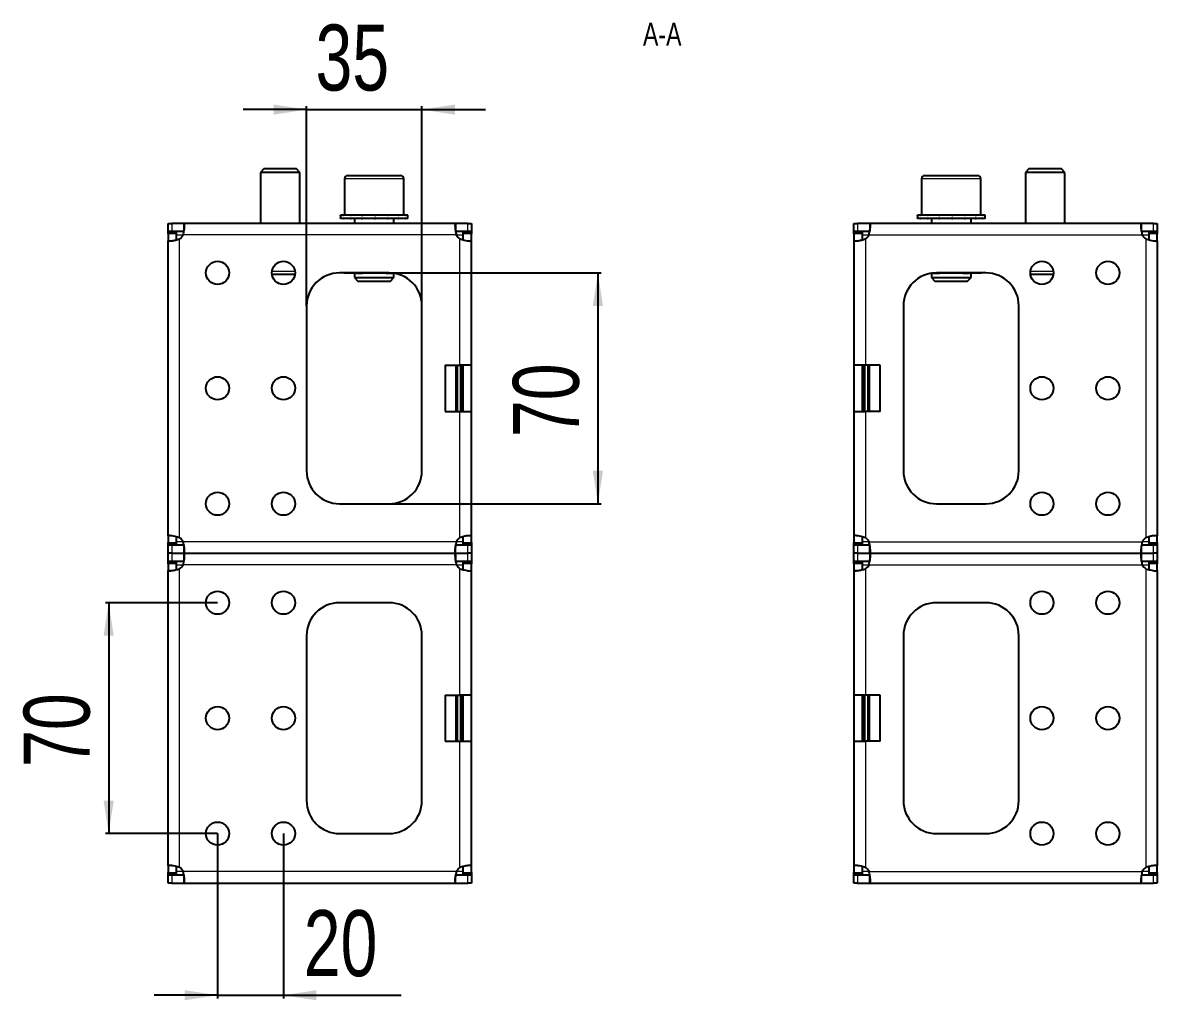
# Model space of a CAD drawing. Header units: millimetres. Extents: x 0 to 1950, y -808 to 619.
# Drawn here: x 1606.4 to 1950.5, y 253.8 to 550.2 of the extents above; entities that cross this region are included whole.
import ezdxf

# ---------------------------------------------------------------- set-up
doc = ezdxf.new("R2010")
doc.units = ezdxf.units.MM
doc.layers.add('FORMAT', color=7, linetype='Continuous')
doc.styles.add('SLDTEXTSTYLE0', font='TXT', dxfattribs={"width": 0.75})
doc.dimstyles.new('SLDDIMSTYLE0', dxfattribs={"dimtxt": 20, "dimasz": 10, "dimexe": 0, "dimexo": 0.0625, "dimgap": 5, "dimtad": 2, "dimdec": 1, "dimrnd": 1e-09, "dimzin": 12, "dimdsep": 46, "dimtxsty": 'SLDTEXTSTYLE0', "dimsah": 1, "dimcen": 0.09, "dimadec": 0, "dimazin": 3, "dimtfac": 1, "dimtofl": 0, "dimtmove": 0, "dimatfit": 3, "dimfxl": 0, "dimfrac": 2, "dimtolj": 1, "dimtzin": 12, "dimarcsym": 0})
doc.dimstyles.new('SLDDIMSTYLE1', dxfattribs={"dimtxt": 20, "dimasz": 10, "dimexe": 0, "dimexo": 0.0625, "dimgap": 5, "dimtad": 2, "dimdec": 1, "dimrnd": 1e-09, "dimzin": 12, "dimdsep": 46, "dimtxsty": 'SLDTEXTSTYLE0', "dimsah": 1, "dimcen": 0.09, "dimadec": 0, "dimazin": 3, "dimtfac": 1, "dimtmove": 0, "dimatfit": 0, "dimfxl": 0, "dimfrac": 2, "dimtolj": 1, "dimtzin": 12, "dimarcsym": 0})

# ---------------------------------------------------------------- blocks, each defined once
blk = doc.blocks.new('_D_7')
at = {"layer": 'FORMAT'}
for p, q in [((1717.48, 474.39), (1781.82, 474.39)), ((1780.82, 474.39), (1780.82, 404.39)), ((1717.48, 404.39), (1781.82, 404.39))]:
    blk.add_line(p, q, dxfattribs=at)
for points in [[(1780.82, 474.39), (1779.29, 464.39), (1782.36, 464.39)], [(1780.82, 404.39), (1782.36, 414.39), (1779.29, 414.39)]]:
    blk.add_solid(points, dxfattribs=at)
at = {"layer": 'FORMAT', "insert": (1755.04, 424.61), "char_height": 20, "attachment_point": 1, "rotation": 90, "style": 'SLDTEXTSTYLE0'}
blk.add_mtext('70', dxfattribs=at)
blk = doc.blocks.new('_D_8')
at = {"layer": 'FORMAT'}
for p, q in [((1692.47, 523.89), (1673.24, 523.89)), ((1692.47, 464.4), (1692.47, 524.89)), ((1692.47, 523.89), (1727.47, 523.89)), ((1727.47, 464.4), (1727.47, 524.89)), ((1727.47, 523.89), (1746.7, 523.89))]:
    blk.add_line(p, q, dxfattribs=at)
for points in [[(1692.47, 523.89), (1682.47, 525.43), (1682.47, 522.35)], [(1727.47, 523.89), (1737.47, 522.35), (1737.47, 525.43)]]:
    blk.add_solid(points, dxfattribs=at)
at = {"layer": 'FORMAT', "insert": (1695.19, 549.67), "char_height": 20, "attachment_point": 1, "style": 'SLDTEXTSTYLE0'}
blk.add_mtext('35', dxfattribs=at)
blk = doc.blocks.new('_D_9')
at = {"layer": 'FORMAT'}
for p, q in [((1665.47, 304.38), (1665.47, 254.38)), ((1685.47, 304.38), (1685.47, 254.38)), ((1665.47, 255.38), (1646.24, 255.38)), ((1665.47, 255.38), (1685.47, 255.38)), ((1685.47, 255.38), (1721.19, 255.38))]:
    blk.add_line(p, q, dxfattribs=at)
for points in [[(1665.47, 255.38), (1655.47, 256.92), (1655.47, 253.85)], [(1685.47, 255.38), (1695.47, 253.85), (1695.47, 256.92)]]:
    blk.add_solid(points, dxfattribs=at)
at = {"layer": 'FORMAT', "insert": (1691.63, 281.17), "char_height": 20, "attachment_point": 1, "style": 'SLDTEXTSTYLE0'}
blk.add_mtext('20', dxfattribs=at)
blk = doc.blocks.new('_D_10')
at = {"layer": 'FORMAT'}
for p, q in [((1665.46, 374.39), (1631.46, 374.39)), ((1632.46, 374.39), (1632.46, 304.39)), ((1665.46, 304.39), (1631.46, 304.39))]:
    blk.add_line(p, q, dxfattribs=at)
for points in [[(1632.46, 374.39), (1630.92, 364.39), (1634, 364.39)], [(1632.46, 304.39), (1634, 314.39), (1630.92, 314.39)]]:
    blk.add_solid(points, dxfattribs=at)
at = {"layer": 'FORMAT', "insert": (1606.68, 324.61), "char_height": 20, "attachment_point": 1, "rotation": 90, "style": 'SLDTEXTSTYLE0'}
blk.add_mtext('70', dxfattribs=at)

msp = doc.modelspace()

# ---------------------------------------------------------------- linework, layer by layer
at = {"color": 7, "linetype": 'Continuous', "lineweight": 25}
for p, q in [((1679.54, 505.89), (1678.47, 504.82)), ((1689.39, 505.89), (1679.54, 505.89)), ((1690.47, 504.82), (1689.39, 505.89)), ((1911.54, 505.89), (1910.47, 504.82)), ((1921.39, 505.89), (1911.54, 505.89)), ((1922.47, 504.82), (1921.39, 505.89)), ((1678.47, 504.82), (1678.47, 489.39)), ((1690.47, 504.82), (1678.47, 504.82)), ((1690.47, 489.39), (1690.47, 504.82)), ((1703.97, 502.89), (1703.97, 491.89)), ((1704.97, 503.89), (1712.78, 503.89)), ((1712.78, 503.89), (1720.97, 503.89)), ((1721.97, 491.89), (1721.97, 502.89)), ((1878.97, 502.89), (1878.97, 491.89)), ((1879.97, 503.89), (1887.5, 503.89)), ((1887.5, 503.89), (1895.97, 503.89)), ((1896.97, 491.89), (1896.97, 502.89)), ((1910.47, 504.82), (1910.47, 489.39)), ((1922.47, 504.82), (1910.47, 504.82)), ((1922.47, 489.39), (1922.47, 504.82)), ((1650.47, 486.89), (1650.47, 489.39)), ((1650.47, 489.39), (1651.58, 489.39)), ((1655.3, 489.39), (1651.58, 489.39)), ((1737.64, 489.39), (1655.3, 489.39)), ((1655.3, 489.39), (1655.3, 487.18)), ((1702.72, 491.89), (1702.72, 490.89)), ((1702.72, 491.89), (1702.73, 491.89)), ((1702.72, 490.89), (1702.73, 490.89)), ((1702.73, 491.89), (1702.73, 491.64)), ((1703.56, 491.89), (1702.73, 491.89)), ((1702.73, 490.89), (1702.73, 491.14)), ((1703.56, 490.89), (1702.73, 490.89)), ((1703.56, 491.89), (1703.66, 491.89)), ((1703.56, 490.89), (1703.66, 490.89)), ((1703.66, 491.89), (1703.66, 491.64)), ((1705.82, 491.89), (1703.66, 491.89)), ((1703.66, 490.89), (1703.66, 491.14)), ((1705.82, 490.89), (1703.66, 490.89)), ((1705.82, 491.89), (1706.01, 491.89)), ((1705.82, 490.89), (1706.01, 490.89)), ((1706.01, 491.89), (1706.01, 491.64)), ((1709.18, 491.89), (1706.01, 491.89)), ((1706.01, 490.89), (1706.01, 491.14)), ((1709.18, 490.89), (1706.01, 490.89)), ((1706.97, 490.89), (1706.97, 489.39)), ((1709.18, 491.89), (1709.41, 491.89)), ((1709.18, 490.89), (1709.41, 490.89)), ((1709.41, 491.89), (1709.41, 491.64)), ((1713.11, 491.89), (1709.41, 491.89)), ((1709.41, 490.89), (1709.41, 491.14)), ((1713.11, 490.89), (1709.41, 490.89)), ((1713.11, 491.89), (1713.19, 491.89)), ((1713.11, 490.89), (1713.27, 490.89)), ((1713.27, 490.89), (1713.36, 490.89)), ((1713.32, 491.89), (1713.36, 491.89)), ((1713.36, 491.89), (1713.36, 491.64)), ((1717.03, 491.89), (1713.36, 491.89)), ((1713.36, 490.89), (1713.36, 491.14)), ((1717.03, 490.89), (1713.36, 490.89)), ((1717.03, 491.89), (1717.25, 491.89)), ((1717.03, 490.89), (1717.25, 490.89)), ((1717.25, 491.89), (1717.25, 491.64)), ((1720.32, 491.89), (1717.25, 491.89)), ((1717.25, 490.89), (1717.25, 491.14)), ((1720.32, 490.89), (1717.25, 490.89)), ((1718.97, 489.39), (1718.97, 490.89)), ((1720.32, 491.89), (1720.49, 491.89)), ((1720.32, 490.89), (1720.49, 490.89)), ((1720.49, 491.89), (1720.49, 491.64)), ((1722.49, 491.89), (1720.49, 491.89)), ((1720.49, 490.89), (1720.49, 491.14)), ((1722.49, 490.89), (1720.49, 490.89)), ((1722.49, 491.89), (1722.58, 491.89)), ((1722.49, 490.89), (1722.58, 490.89)), ((1722.58, 491.89), (1722.58, 491.64)), ((1723.22, 491.89), (1722.58, 491.89)), ((1722.58, 490.89), (1722.58, 491.14)), ((1723.22, 490.89), (1722.58, 490.89)), ((1723.22, 490.89), (1723.22, 491.89)), ((1737.64, 489.39), (1737.64, 486.89)), ((1741.36, 489.39), (1737.64, 489.39)), ((1741.36, 489.39), (1742.47, 489.39)), ((1742.47, 489.39), (1742.47, 486.89)), ((1858.47, 486.89), (1858.47, 489.39)), ((1858.47, 489.39), (1859.58, 489.39)), ((1863.3, 489.39), (1859.58, 489.39)), ((1863.3, 489.39), (1863.3, 487.18)), ((1945.64, 489.39), (1863.3, 489.39)), ((1877.72, 491.89), (1877.72, 490.89)), ((1877.72, 491.89), (1877.73, 491.89)), ((1877.72, 490.89), (1877.73, 490.89)), ((1877.73, 491.89), (1877.73, 491.64)), ((1878.55, 491.89), (1877.73, 491.89)), ((1877.73, 490.89), (1877.73, 491.14)), ((1878.55, 490.89), (1877.73, 490.89)), ((1878.55, 491.89), (1878.66, 491.89)), ((1878.55, 490.89), (1878.66, 490.89)), ((1878.66, 491.89), (1878.66, 491.64)), ((1880.82, 491.89), (1878.66, 491.89)), ((1878.66, 490.89), (1878.66, 491.14)), ((1880.82, 490.89), (1878.66, 490.89)), ((1880.82, 491.89), (1881, 491.89)), ((1880.82, 490.89), (1881, 490.89)), ((1881, 491.89), (1881, 491.64)), ((1884.18, 491.89), (1881, 491.89)), ((1881, 490.89), (1881, 491.14)), ((1884.18, 490.89), (1881, 490.89)), ((1881.97, 490.89), (1881.97, 489.39)), ((1884.18, 491.89), (1884.41, 491.89)), ((1884.18, 490.89), (1884.41, 490.89)), ((1884.41, 491.89), (1884.41, 491.64)), ((1888.11, 491.89), (1884.41, 491.89)), ((1884.41, 490.89), (1884.41, 491.14)), ((1888.11, 490.89), (1884.41, 490.89)), ((1888.11, 491.89), (1888.19, 491.89)), ((1888.11, 490.89), (1888.26, 490.89)), ((1888.26, 490.89), (1888.36, 490.89)), ((1888.31, 491.89), (1888.36, 491.89)), ((1888.36, 491.89), (1888.36, 491.64)), ((1892.02, 491.89), (1888.36, 491.89)), ((1888.36, 490.89), (1888.36, 491.14)), ((1892.02, 490.89), (1888.36, 490.89)), ((1892.02, 491.89), (1892.25, 491.89)), ((1892.02, 490.89), (1892.25, 490.89)), ((1892.25, 491.89), (1892.25, 491.64)), ((1895.32, 491.89), (1892.25, 491.89)), ((1892.25, 490.89), (1892.25, 491.14)), ((1895.32, 490.89), (1892.25, 490.89)), ((1893.97, 489.39), (1893.97, 490.89)), ((1895.32, 491.89), (1895.49, 491.89)), ((1895.32, 490.89), (1895.49, 490.89)), ((1895.49, 491.89), (1895.49, 491.64)), ((1897.49, 491.89), (1895.49, 491.89)), ((1895.49, 490.89), (1895.49, 491.14)), ((1897.49, 490.89), (1895.49, 490.89)), ((1897.49, 491.89), (1897.58, 491.89)), ((1897.49, 490.89), (1897.58, 490.89)), ((1897.58, 491.89), (1897.58, 491.64)), ((1898.22, 491.89), (1897.58, 491.89)), ((1897.58, 490.89), (1897.58, 491.14)), ((1898.22, 490.89), (1897.58, 490.89)), ((1898.22, 490.89), (1898.22, 491.89)), ((1945.64, 486.89), (1945.64, 489.39)), ((1949.36, 489.39), (1945.64, 489.39)), ((1949.36, 489.39), (1950.47, 489.39)), ((1950.47, 489.39), (1950.47, 486.89)), ((1651.58, 486.89), (1650.47, 486.89)), ((1650.47, 486.89), (1650.47, 486.79)), ((1650.47, 486.79), (1652.97, 486.79)), ((1650.47, 486.18), (1650.47, 486.79)), ((1650.47, 486.18), (1650.47, 484.12)), ((1655.3, 486.89), (1651.58, 486.89)), ((1652.97, 486.79), (1652.97, 486.18)), ((1652.97, 486.18), (1652.97, 484.36)), ((1741.36, 486.89), (1737.64, 486.89)), ((1739.97, 486.79), (1742.47, 486.79)), ((1739.97, 486.18), (1739.97, 486.79)), ((1739.97, 484.34), (1739.97, 486.18)), ((1742.47, 486.89), (1741.36, 486.89)), ((1742.47, 486.79), (1742.47, 486.89)), ((1742.47, 486.79), (1742.47, 486.18)), ((1742.47, 484.12), (1742.47, 486.18)), ((1859.58, 486.89), (1858.47, 486.89)), ((1858.47, 486.89), (1858.47, 486.79)), ((1858.47, 486.79), (1860.97, 486.79)), ((1858.47, 486.18), (1858.47, 486.79)), ((1858.47, 486.18), (1858.47, 484.12)), ((1863.3, 486.89), (1859.58, 486.89)), ((1860.97, 486.79), (1860.97, 486.18)), ((1860.97, 486.18), (1860.97, 484.36)), ((1949.36, 486.89), (1945.64, 486.89)), ((1947.97, 486.79), (1950.47, 486.79)), ((1947.97, 486.18), (1947.97, 486.79)), ((1947.97, 484.34), (1947.97, 486.18)), ((1950.47, 486.89), (1949.36, 486.89)), ((1950.47, 486.79), (1950.47, 486.89)), ((1950.47, 486.79), (1950.47, 486.18)), ((1950.47, 484.12), (1950.47, 486.18)), ((1650.47, 394.67), (1650.47, 484.12)), ((1650.47, 484.12), (1651.56, 484.12)), ((1742.47, 446.39), (1742.47, 484.12)), ((1858.47, 484.12), (1859.56, 484.12)), ((1858.47, 484.12), (1858.47, 446.39)), ((1950.47, 484.12), (1950.47, 394.67)), ((1688.93, 473.89), (1682, 473.89)), ((1717.47, 474.39), (1702.47, 474.39)), ((1704.14, 474.29), (1704.12, 474.29)), ((1704.14, 474.29), (1704.14, 474.29)), ((1704.24, 474.29), (1704.14, 474.29)), ((1704.24, 474.39), (1704.24, 474.29)), ((1707.49, 474.29), (1704.24, 474.29)), ((1706.97, 474.29), (1706.97, 472.97)), ((1706.97, 472.97), (1708.04, 471.89)), ((1706.97, 472.97), (1712.83, 472.97)), ((1707.49, 474.29), (1709.39, 474.29)), ((1708.04, 471.89), (1712.86, 471.89)), ((1709.95, 474.29), (1709.39, 474.29)), ((1715.99, 474.29), (1709.95, 474.29)), ((1712.83, 472.97), (1718.97, 472.97)), ((1712.86, 471.89), (1717.89, 471.89)), ((1716.54, 474.29), (1715.99, 474.29)), ((1716.54, 474.29), (1718.44, 474.29)), ((1717.89, 471.89), (1718.97, 472.97)), ((1718.88, 474.29), (1718.44, 474.29)), ((1718.97, 472.97), (1718.97, 474.28)), ((1881.97, 474.28), (1881.97, 472.97)), ((1881.97, 472.97), (1883.04, 471.89)), ((1881.97, 472.97), (1887.62, 472.97)), ((1882.49, 474.29), (1882.06, 474.29)), ((1882.49, 474.29), (1884.39, 474.29)), ((1883.04, 471.89), (1887.68, 471.89)), ((1898.47, 474.39), (1883.47, 474.39)), ((1884.95, 474.29), (1884.39, 474.29)), ((1890.99, 474.29), (1884.95, 474.29)), ((1887.62, 472.97), (1893.97, 472.97)), ((1887.68, 471.89), (1892.89, 471.89)), ((1891.54, 474.29), (1890.99, 474.29)), ((1891.54, 474.29), (1893.44, 474.29)), ((1892.89, 471.89), (1893.97, 472.97)), ((1896.7, 474.29), (1893.44, 474.29)), ((1893.97, 472.97), (1893.97, 474.29)), ((1896.7, 474.29), (1896.7, 474.39)), ((1896.8, 474.29), (1896.7, 474.29)), ((1896.82, 474.29), (1896.8, 474.29)), ((1896.8, 474.29), (1896.8, 474.29)), ((1918.93, 473.89), (1912, 473.89)), ((1692.47, 464.39), (1692.47, 414.39)), ((1727.47, 414.39), (1727.47, 464.39)), ((1873.47, 464.39), (1873.47, 414.39)), ((1908.47, 414.39), (1908.47, 464.39)), ((1734.47, 446.39), (1738.97, 446.39)), ((1734.47, 446.39), (1734.47, 432.39)), ((1742.47, 446.39), (1738.97, 446.39)), ((1739.97, 432.39), (1739.97, 446.39)), ((1742.47, 432.39), (1742.47, 446.39)), ((1861.97, 446.39), (1858.47, 446.39)), ((1858.47, 446.39), (1858.47, 432.39)), ((1860.97, 446.39), (1860.97, 432.39)), ((1866.47, 446.39), (1861.97, 446.39)), ((1866.47, 432.39), (1866.47, 446.39)), ((1734.47, 432.39), (1738.97, 432.39)), ((1738.97, 432.39), (1742.47, 432.39)), ((1742.47, 394.67), (1742.47, 432.39)), ((1858.47, 432.39), (1861.97, 432.39)), ((1858.47, 432.39), (1858.47, 394.67)), ((1866.47, 432.39), (1861.97, 432.39)), ((1702.47, 404.39), (1717.47, 404.39)), ((1883.47, 404.39), (1898.47, 404.39)), ((1650.47, 394.67), (1650.47, 392.6)), ((1650.47, 391.99), (1650.47, 392.6)), ((1652.97, 394.44), (1652.97, 392.6)), ((1652.97, 392.6), (1652.97, 391.99)), ((1739.97, 392.6), (1739.97, 394.42)), ((1739.97, 391.99), (1739.97, 392.6)), ((1742.47, 394.67), (1741.38, 394.67)), ((1742.47, 392.6), (1742.47, 394.67)), ((1742.47, 392.6), (1742.47, 391.99)), ((1858.47, 394.67), (1858.47, 392.6)), ((1858.47, 391.99), (1858.47, 392.6)), ((1860.97, 394.44), (1860.97, 392.6)), ((1860.97, 392.6), (1860.97, 391.99)), ((1947.97, 392.6), (1947.97, 394.42)), ((1947.97, 391.99), (1947.97, 392.6)), ((1950.47, 394.67), (1949.38, 394.67)), ((1950.47, 392.6), (1950.47, 394.67)), ((1950.47, 392.6), (1950.47, 391.99)), ((1652.97, 391.99), (1650.47, 391.99)), ((1650.47, 391.99), (1650.47, 391.89)), ((1650.47, 389.39), (1650.47, 391.89)), ((1650.47, 391.89), (1651.58, 391.89)), ((1651.58, 389.39), (1650.47, 389.39)), ((1650.47, 386.89), (1650.47, 389.39)), ((1651.58, 391.89), (1655.3, 391.89)), ((1651.58, 389.39), (1655.3, 389.39)), ((1655.3, 391.89), (1655.3, 389.39)), ((1655.3, 389.39), (1737.64, 389.39)), ((1655.3, 389.39), (1655.3, 387.18)), ((1737.64, 391.89), (1741.36, 391.89)), ((1737.64, 389.39), (1737.64, 391.61)), ((1737.64, 389.39), (1741.36, 389.39)), ((1737.64, 389.39), (1737.64, 386.89)), ((1742.47, 391.99), (1739.97, 391.99)), ((1741.36, 391.89), (1742.47, 391.89)), ((1742.47, 389.39), (1741.36, 389.39)), ((1742.47, 391.89), (1742.47, 391.99)), ((1742.47, 391.89), (1742.47, 389.39)), ((1742.47, 389.39), (1742.47, 386.89)), ((1860.97, 391.99), (1858.47, 391.99)), ((1858.47, 391.99), (1858.47, 391.89)), ((1858.47, 389.39), (1858.47, 391.89)), ((1858.47, 391.89), (1859.58, 391.89)), ((1859.58, 389.39), (1858.47, 389.39)), ((1858.47, 386.89), (1858.47, 389.39)), ((1859.58, 391.89), (1863.3, 391.89)), ((1859.58, 389.39), (1863.3, 389.39)), ((1863.3, 389.39), (1863.3, 391.89)), ((1863.3, 389.39), (1945.64, 389.39)), ((1863.3, 389.39), (1863.3, 387.18)), ((1945.64, 391.89), (1949.36, 391.89)), ((1945.64, 389.39), (1945.64, 391.61)), ((1945.64, 389.39), (1949.36, 389.39)), ((1945.64, 386.89), (1945.64, 389.39)), ((1950.47, 391.99), (1947.97, 391.99)), ((1949.36, 391.89), (1950.47, 391.89)), ((1950.47, 389.39), (1949.36, 389.39)), ((1950.47, 391.89), (1950.47, 391.99)), ((1950.47, 391.89), (1950.47, 389.39)), ((1950.47, 389.39), (1950.47, 386.89)), ((1651.58, 386.89), (1650.47, 386.89)), ((1650.47, 386.89), (1650.47, 386.79)), ((1650.47, 386.79), (1652.97, 386.79)), ((1650.47, 386.18), (1650.47, 386.79)), ((1650.47, 386.18), (1650.47, 384.12)), ((1655.3, 386.89), (1651.58, 386.89)), ((1652.97, 386.79), (1652.97, 386.18)), ((1652.97, 386.18), (1652.97, 384.36)), ((1741.36, 386.89), (1737.64, 386.89)), ((1739.97, 386.79), (1742.47, 386.79)), ((1739.97, 386.18), (1739.97, 386.79)), ((1739.97, 384.34), (1739.97, 386.18)), ((1742.47, 386.89), (1741.36, 386.89)), ((1742.47, 386.79), (1742.47, 386.89)), ((1742.47, 386.79), (1742.47, 386.18)), ((1742.47, 384.12), (1742.47, 386.18)), ((1859.58, 386.89), (1858.47, 386.89)), ((1858.47, 386.89), (1858.47, 386.79)), ((1858.47, 386.79), (1860.97, 386.79)), ((1858.47, 386.18), (1858.47, 386.79)), ((1858.47, 386.18), (1858.47, 384.12)), ((1863.3, 386.89), (1859.58, 386.89)), ((1860.97, 386.79), (1860.97, 386.18)), ((1860.97, 386.18), (1860.97, 384.36)), ((1949.36, 386.89), (1945.64, 386.89)), ((1947.97, 386.79), (1950.47, 386.79)), ((1947.97, 386.18), (1947.97, 386.79)), ((1947.97, 384.34), (1947.97, 386.18)), ((1950.47, 386.89), (1949.36, 386.89)), ((1950.47, 386.79), (1950.47, 386.89)), ((1950.47, 386.79), (1950.47, 386.18)), ((1950.47, 384.12), (1950.47, 386.18)), ((1650.47, 294.67), (1650.47, 384.12)), ((1650.47, 384.12), (1651.56, 384.12)), ((1742.47, 346.39), (1742.47, 384.12)), ((1858.47, 384.12), (1859.56, 384.12)), ((1858.47, 384.12), (1858.47, 346.39)), ((1950.47, 384.12), (1950.47, 294.67)), ((1717.47, 374.39), (1702.47, 374.39)), ((1898.47, 374.39), (1883.47, 374.39)), ((1692.47, 364.39), (1692.47, 314.39)), ((1727.47, 314.39), (1727.47, 364.39)), ((1873.47, 364.39), (1873.47, 314.39)), ((1908.47, 314.39), (1908.47, 364.39)), ((1734.47, 346.39), (1738.97, 346.39)), ((1734.47, 346.39), (1734.47, 332.39)), ((1742.47, 346.39), (1738.97, 346.39)), ((1739.97, 332.39), (1739.97, 346.39)), ((1742.47, 332.39), (1742.47, 346.39)), ((1861.97, 346.39), (1858.47, 346.39)), ((1858.47, 346.39), (1858.47, 332.39)), ((1860.97, 346.39), (1860.97, 332.39)), ((1866.47, 346.39), (1861.97, 346.39)), ((1866.47, 332.39), (1866.47, 346.39)), ((1734.47, 332.39), (1738.97, 332.39)), ((1738.97, 332.39), (1742.47, 332.39)), ((1742.47, 294.67), (1742.47, 332.39)), ((1858.47, 332.39), (1861.97, 332.39)), ((1858.47, 332.39), (1858.47, 294.67)), ((1866.47, 332.39), (1861.97, 332.39)), ((1702.47, 304.39), (1717.47, 304.39)), ((1883.47, 304.39), (1898.47, 304.39)), ((1650.47, 294.67), (1650.47, 292.6)), ((1650.47, 291.99), (1650.47, 292.6)), ((1652.97, 294.44), (1652.97, 292.6)), ((1652.97, 292.6), (1652.97, 291.99)), ((1739.97, 292.6), (1739.97, 294.42)), ((1739.97, 291.99), (1739.97, 292.6)), ((1742.47, 294.67), (1741.38, 294.67)), ((1742.47, 292.6), (1742.47, 294.67)), ((1742.47, 292.6), (1742.47, 291.99)), ((1858.47, 294.67), (1858.47, 292.6)), ((1858.47, 291.99), (1858.47, 292.6)), ((1860.97, 294.44), (1860.97, 292.6)), ((1860.97, 292.6), (1860.97, 291.99)), ((1947.97, 292.6), (1947.97, 294.42)), ((1947.97, 291.99), (1947.97, 292.6)), ((1950.47, 294.67), (1949.38, 294.67)), ((1950.47, 292.6), (1950.47, 294.67)), ((1950.47, 292.6), (1950.47, 291.99)), ((1652.97, 291.99), (1650.47, 291.99)), ((1650.47, 291.99), (1650.47, 291.89)), ((1650.47, 289.39), (1650.47, 291.89)), ((1650.47, 291.89), (1651.58, 291.89)), ((1651.58, 289.39), (1650.47, 289.39)), ((1651.58, 291.89), (1655.3, 291.89)), ((1651.58, 289.39), (1655.3, 289.39)), ((1655.3, 291.89), (1655.3, 289.39)), ((1655.3, 289.39), (1737.64, 289.39)), ((1737.64, 291.89), (1741.36, 291.89)), ((1737.64, 289.39), (1737.64, 291.61)), ((1737.64, 289.39), (1741.36, 289.39)), ((1742.47, 291.99), (1739.97, 291.99)), ((1741.36, 291.89), (1742.47, 291.89)), ((1742.47, 289.39), (1741.36, 289.39)), ((1742.47, 291.89), (1742.47, 291.99)), ((1742.47, 291.89), (1742.47, 289.39)), ((1860.97, 291.99), (1858.47, 291.99)), ((1858.47, 291.99), (1858.47, 291.89)), ((1858.47, 289.39), (1858.47, 291.89)), ((1858.47, 291.89), (1859.58, 291.89)), ((1859.58, 289.39), (1858.47, 289.39)), ((1859.58, 291.89), (1863.3, 291.89)), ((1859.58, 289.39), (1863.3, 289.39)), ((1863.3, 289.39), (1863.3, 291.89)), ((1863.3, 289.39), (1945.64, 289.39)), ((1945.64, 291.89), (1949.36, 291.89)), ((1945.64, 289.39), (1945.64, 291.61)), ((1945.64, 289.39), (1949.36, 289.39)), ((1950.47, 291.99), (1947.97, 291.99)), ((1949.36, 291.89), (1950.47, 291.89)), ((1950.47, 289.39), (1949.36, 289.39)), ((1950.47, 291.89), (1950.47, 291.99)), ((1950.47, 291.89), (1950.47, 289.39))]:
    msp.add_line(p, q, dxfattribs=at)
at = {"color": 8, "linetype": 'Continuous', "lineweight": 18}
for p, q in [((1712.76, 502.89), (1703.97, 502.89)), ((1721.97, 502.89), (1712.76, 502.89)), ((1887.44, 502.89), (1878.97, 502.89)), ((1896.97, 502.89), (1887.44, 502.89)), ((1651.58, 489.39), (1651.58, 486.89)), ((1741.36, 486.89), (1741.36, 489.39)), ((1859.58, 489.39), (1859.58, 486.89)), ((1949.36, 486.89), (1949.36, 489.39)), ((1652.97, 486.18), (1650.47, 486.18)), ((1652.97, 485.89), (1655.06, 485.89)), ((1737.88, 485.89), (1655.06, 485.89)), ((1737.88, 485.89), (1739.97, 485.89)), ((1742.47, 486.18), (1739.97, 486.18)), ((1860.97, 486.18), (1858.47, 486.18)), ((1860.97, 485.89), (1863.06, 485.89)), ((1863.06, 485.89), (1945.88, 485.89)), ((1945.88, 485.89), (1947.97, 485.89)), ((1950.47, 486.18), (1947.97, 486.18)), ((1653.97, 394.11), (1653.97, 484.67)), ((1738.97, 446.39), (1738.97, 484.67)), ((1861.97, 484.67), (1861.97, 446.39)), ((1946.97, 484.67), (1946.97, 394.11)), ((1682, 474.89), (1688.93, 474.89)), ((1912, 474.89), (1918.93, 474.89)), ((1709.39, 474.39), (1709.39, 474.29)), ((1709.95, 474.39), (1709.95, 474.29)), ((1715.99, 474.39), (1715.99, 474.29)), ((1716.54, 474.39), (1716.54, 474.29)), ((1884.39, 474.39), (1884.39, 474.29)), ((1884.95, 474.39), (1884.95, 474.29)), ((1890.99, 474.39), (1890.99, 474.29)), ((1891.54, 474.39), (1891.54, 474.29)), ((1737.77, 432.39), (1737.77, 446.39)), ((1737.97, 446.39), (1737.97, 432.39)), ((1738.08, 432.39), (1738.08, 446.39)), ((1738.28, 446.39), (1738.28, 432.39)), ((1739.16, 432.39), (1739.16, 446.39)), ((1739.36, 446.39), (1739.36, 432.39)), ((1739.47, 432.39), (1739.47, 446.39)), ((1739.67, 446.39), (1739.67, 432.39)), ((1861.27, 432.39), (1861.27, 446.39)), ((1861.47, 446.39), (1861.47, 432.39)), ((1861.58, 432.39), (1861.58, 446.39)), ((1861.78, 446.39), (1861.78, 432.39)), ((1862.66, 432.39), (1862.66, 446.39)), ((1862.86, 446.39), (1862.86, 432.39)), ((1862.97, 432.39), (1862.97, 446.39)), ((1863.17, 446.39), (1863.17, 432.39)), ((1738.97, 394.11), (1738.97, 432.39)), ((1861.97, 432.39), (1861.97, 394.11)), ((1650.47, 392.6), (1652.97, 392.6)), ((1655.06, 392.89), (1652.97, 392.89)), ((1737.88, 392.89), (1655.06, 392.89)), ((1739.97, 392.89), (1737.88, 392.89)), ((1739.97, 392.6), (1742.47, 392.6)), ((1858.47, 392.6), (1860.97, 392.6)), ((1863.06, 392.89), (1860.97, 392.89)), ((1863.06, 392.89), (1945.88, 392.89)), ((1947.97, 392.89), (1945.88, 392.89)), ((1947.97, 392.6), (1950.47, 392.6)), ((1651.58, 391.89), (1651.58, 389.39)), ((1651.58, 389.39), (1651.58, 386.89)), ((1741.36, 389.39), (1741.36, 391.89)), ((1741.36, 386.89), (1741.36, 389.39)), ((1859.58, 391.89), (1859.58, 389.39)), ((1859.58, 389.39), (1859.58, 386.89)), ((1949.36, 389.39), (1949.36, 391.89)), ((1949.36, 386.89), (1949.36, 389.39)), ((1652.97, 386.18), (1650.47, 386.18)), ((1652.97, 385.89), (1655.06, 385.89)), ((1737.88, 385.89), (1655.06, 385.89)), ((1737.88, 385.89), (1739.97, 385.89)), ((1742.47, 386.18), (1739.97, 386.18)), ((1860.97, 386.18), (1858.47, 386.18)), ((1860.97, 385.89), (1863.06, 385.89)), ((1863.06, 385.89), (1945.88, 385.89)), ((1945.88, 385.89), (1947.97, 385.89)), ((1950.47, 386.18), (1947.97, 386.18)), ((1653.97, 294.11), (1653.97, 384.67)), ((1738.97, 346.39), (1738.97, 384.67)), ((1861.97, 384.67), (1861.97, 346.39)), ((1946.97, 384.67), (1946.97, 294.11)), ((1737.77, 332.39), (1737.77, 346.39)), ((1737.97, 346.39), (1737.97, 332.39)), ((1738.08, 332.39), (1738.08, 346.39)), ((1738.28, 346.39), (1738.28, 332.39)), ((1739.16, 332.39), (1739.16, 346.39)), ((1739.36, 346.39), (1739.36, 332.39)), ((1739.47, 332.39), (1739.47, 346.39)), ((1739.67, 346.39), (1739.67, 332.39)), ((1861.27, 332.39), (1861.27, 346.39)), ((1861.47, 346.39), (1861.47, 332.39)), ((1861.58, 332.39), (1861.58, 346.39)), ((1861.78, 346.39), (1861.78, 332.39)), ((1862.66, 332.39), (1862.66, 346.39)), ((1862.86, 346.39), (1862.86, 332.39)), ((1862.97, 332.39), (1862.97, 346.39)), ((1863.17, 346.39), (1863.17, 332.39)), ((1738.97, 294.11), (1738.97, 332.39)), ((1861.97, 332.39), (1861.97, 294.11)), ((1650.47, 292.6), (1652.97, 292.6)), ((1655.06, 292.89), (1652.97, 292.89)), ((1737.88, 292.89), (1655.06, 292.89)), ((1739.97, 292.89), (1737.88, 292.89)), ((1739.97, 292.6), (1742.47, 292.6)), ((1858.47, 292.6), (1860.97, 292.6)), ((1863.06, 292.89), (1860.97, 292.89)), ((1863.06, 292.89), (1945.88, 292.89)), ((1947.97, 292.89), (1945.88, 292.89)), ((1947.97, 292.6), (1950.47, 292.6)), ((1651.58, 291.89), (1651.58, 289.39)), ((1741.36, 289.39), (1741.36, 291.89)), ((1859.58, 291.89), (1859.58, 289.39)), ((1949.36, 289.39), (1949.36, 291.89))]:
    msp.add_line(p, q, dxfattribs=at)
at = {"color": 7, "linetype": 'Continuous', "lineweight": 25}
for centre in [(1665.47, 474.39), (1685.47, 474.39), (1915.47, 474.39), (1935.47, 474.39), (1665.47, 439.39), (1685.47, 439.39), (1915.47, 439.39), (1935.47, 439.39), (1665.47, 404.39), (1685.47, 404.39), (1915.47, 404.39), (1935.47, 404.39), (1665.47, 374.39), (1685.47, 374.39), (1915.47, 374.39), (1935.47, 374.39), (1665.47, 339.39), (1685.47, 339.39), (1915.47, 339.39), (1935.47, 339.39), (1665.47, 304.39), (1685.47, 304.39), (1915.47, 304.39), (1935.47, 304.39)]:
    msp.add_circle(centre, 3.5, dxfattribs=at)
for centre, radius, start, end in [((1704.97, 502.89), 1, 90, 180), ((1720.97, 502.89), 1, 0, 90), ((1879.97, 502.89), 1, 90, 180), ((1895.97, 502.89), 1, 0, 90), ((1651.97, 487.54), 3.5, 304.8499, 331.8729), ((1740.97, 487.54), 3.5, 208.1271, 235.1501), ((1859.97, 487.54), 3.5, 304.8499, 331.8729), ((1948.97, 487.54), 3.5, 208.1271, 235.1501), ((1702.47, 464.39), 10, 90, 180), ((1717.47, 464.39), 10, 0, 90), ((1883.47, 464.39), 10, 90, 180), ((1898.47, 464.39), 10, 0, 90), ((1702.47, 414.39), 10, 180, 270), ((1717.47, 414.39), 10, 270, 0), ((1883.47, 414.39), 10, 180, 270), ((1898.47, 414.39), 10, 270, 0), ((1651.97, 391.24), 3.5, 28.1271, 55.1501), ((1740.97, 391.24), 3.5, 124.8499, 151.8729), ((1859.97, 391.24), 3.5, 28.1271, 55.1501), ((1948.97, 391.24), 3.5, 124.8499, 151.8729), ((1651.97, 387.54), 3.5, 304.8499, 331.8729), ((1740.97, 387.54), 3.5, 208.1271, 235.1501), ((1859.97, 387.54), 3.5, 304.8499, 331.8729), ((1948.97, 387.54), 3.5, 208.1271, 235.1501), ((1702.47, 364.39), 10, 90, 180), ((1717.47, 364.39), 10, 0, 90), ((1883.47, 364.39), 10, 90, 180), ((1898.47, 364.39), 10, 0, 90), ((1702.47, 314.39), 10, 180, 270), ((1717.47, 314.39), 10, 270, 0), ((1883.47, 314.39), 10, 180, 270), ((1898.47, 314.39), 10, 270, 0), ((1651.97, 291.24), 3.5, 28.1271, 55.1501), ((1740.97, 291.24), 3.5, 124.8499, 151.8729), ((1859.97, 291.24), 3.5, 28.1271, 55.1501), ((1948.97, 291.24), 3.5, 124.8499, 151.8729)]:
    msp.add_arc(centre, radius, start, end, dxfattribs=at)
for points, knots in [([(1655.06, 485.89), (1655.11, 486.15), (1655.21, 486.64), (1655.36, 487.46), (1655.46, 488.17), (1655.47, 488.74), (1655.45, 489.1), (1655.4, 489.34), (1655.33, 489.37), (1655.3, 489.39)], [0, 0, 0, 0, 0.144067, 0.271276, 0.474907, 0.597997, 0.726338, 0.860245, 1, 1, 1, 1]), ([(1702.73, 491.64), (1702.72, 491.68), (1702.72, 491.75), (1702.72, 491.83), (1702.72, 491.87), (1702.72, 491.89)], [0, 0, 0, 0, 0.499981, 0.749988, 1, 1, 1, 1]), ([(1702.72, 490.89), (1702.72, 490.91), (1702.72, 490.95), (1702.72, 491.04), (1702.72, 491.1), (1702.73, 491.14)], [0, 0, 0, 0, 0.2501401, 0.5002802, 1, 1, 1, 1]), ([(1703.66, 491.64), (1703.64, 491.68), (1703.61, 491.75), (1703.58, 491.83), (1703.56, 491.87), (1703.56, 491.89)], [0, 0, 0, 0, 0.499981, 0.749988, 1, 1, 1, 1]), ([(1703.56, 490.89), (1703.56, 490.91), (1703.58, 490.95), (1703.61, 491.04), (1703.64, 491.1), (1703.66, 491.14)], [0, 0, 0, 0, 0.25014, 0.50028, 1, 1, 1, 1]), ([(1706.01, 491.64), (1705.98, 491.68), (1705.93, 491.75), (1705.87, 491.83), (1705.84, 491.87), (1705.82, 491.89)], [0, 0, 0, 0, 0.4999808, 0.7499881, 1, 1, 1, 1]), ([(1705.82, 490.89), (1705.84, 490.91), (1705.87, 490.95), (1705.93, 491.04), (1705.98, 491.1), (1706.01, 491.14)], [0, 0, 0, 0, 0.25014, 0.50028, 1, 1, 1, 1]), ([(1709.41, 491.64), (1709.38, 491.68), (1709.32, 491.75), (1709.24, 491.83), (1709.2, 491.87), (1709.18, 491.89)], [0, 0, 0, 0, 0.499981, 0.749988, 1, 1, 1, 1]), ([(1709.18, 490.89), (1709.2, 490.91), (1709.24, 490.95), (1709.32, 491.04), (1709.38, 491.1), (1709.41, 491.14)], [0, 0, 0, 0, 0.25014, 0.50028, 1, 1, 1, 1]), ([(1713.36, 491.64), (1713.32, 491.68), (1713.26, 491.75), (1713.18, 491.83), (1713.14, 491.87), (1713.11, 491.89)], [0, 0, 0, 0, 0.499981, 0.749988, 1, 1, 1, 1]), ([(1713.11, 490.89), (1713.14, 490.91), (1713.18, 490.95), (1713.26, 491.04), (1713.32, 491.1), (1713.36, 491.14)], [0, 0, 0, 0, 0.2501401, 0.5002802, 1, 1, 1, 1]), ([(1713.36, 491.64), (1713.35, 491.71), (1713.31, 491.84), (1713.28, 491.88), (1713.27, 491.89)], [0, 0, 0, 0, 0.561794, 1, 1, 1, 1]), ([(1713.36, 491.14), (1713.35, 491.07), (1713.31, 490.94), (1713.28, 490.91), (1713.27, 490.89)], [0, 0, 0, 0, 0.561794, 1, 1, 1, 1]), ([(1717.25, 491.64), (1717.22, 491.68), (1717.16, 491.75), (1717.08, 491.83), (1717.04, 491.87), (1717.03, 491.89)], [0, 0, 0, 0, 0.4999808, 0.7499881, 1, 1, 1, 1]), ([(1717.03, 490.89), (1717.04, 490.91), (1717.08, 490.95), (1717.16, 491.04), (1717.22, 491.1), (1717.25, 491.14)], [0, 0, 0, 0, 0.2501401, 0.5002802, 1, 1, 1, 1]), ([(1720.49, 491.64), (1720.46, 491.68), (1720.42, 491.75), (1720.36, 491.83), (1720.33, 491.87), (1720.32, 491.89)], [0, 0, 0, 0, 0.499981, 0.749988, 1, 1, 1, 1]), ([(1720.32, 490.89), (1720.33, 490.91), (1720.36, 490.95), (1720.42, 491.04), (1720.46, 491.1), (1720.49, 491.14)], [0, 0, 0, 0, 0.25014, 0.50028, 1, 1, 1, 1]), ([(1722.58, 491.64), (1722.57, 491.68), (1722.55, 491.75), (1722.52, 491.83), (1722.5, 491.87), (1722.49, 491.89)], [0, 0, 0, 0, 0.499981, 0.749988, 1, 1, 1, 1]), ([(1722.49, 490.89), (1722.5, 490.91), (1722.52, 490.95), (1722.55, 491.04), (1722.57, 491.1), (1722.58, 491.14)], [0, 0, 0, 0, 0.25014, 0.50028, 1, 1, 1, 1]), ([(1737.64, 489.39), (1737.61, 489.37), (1737.55, 489.33), (1737.48, 488.98), (1737.46, 488.31), (1737.6, 487.2), (1737.78, 486.34), (1737.88, 485.89)], [0, 0, 0, 0, 0.16069, 0.301312, 0.521951, 0.753573, 1, 1, 1, 1]), ([(1863.06, 485.89), (1863.11, 486.15), (1863.21, 486.64), (1863.36, 487.46), (1863.46, 488.17), (1863.47, 488.74), (1863.45, 489.1), (1863.4, 489.34), (1863.33, 489.37), (1863.3, 489.39)], [0, 0, 0, 0, 0.144067, 0.271276, 0.474907, 0.597997, 0.726338, 0.860245, 1, 1, 1, 1]), ([(1877.73, 491.64), (1877.72, 491.68), (1877.72, 491.75), (1877.72, 491.83), (1877.72, 491.87), (1877.72, 491.89)], [0, 0, 0, 0, 0.499981, 0.749988, 1, 1, 1, 1]), ([(1877.72, 490.89), (1877.72, 490.91), (1877.72, 490.95), (1877.72, 491.04), (1877.72, 491.1), (1877.73, 491.14)], [0, 0, 0, 0, 0.25014, 0.50028, 1, 1, 1, 1]), ([(1878.66, 491.64), (1878.64, 491.68), (1878.61, 491.75), (1878.58, 491.83), (1878.56, 491.87), (1878.55, 491.89)], [0, 0, 0, 0, 0.499981, 0.749988, 1, 1, 1, 1]), ([(1878.55, 490.89), (1878.56, 490.91), (1878.58, 490.95), (1878.61, 491.04), (1878.64, 491.1), (1878.66, 491.14)], [0, 0, 0, 0, 0.25014, 0.50028, 1, 1, 1, 1]), ([(1881, 491.64), (1880.97, 491.68), (1880.93, 491.75), (1880.87, 491.83), (1880.84, 491.87), (1880.82, 491.89)], [0, 0, 0, 0, 0.4999808, 0.7499881, 1, 1, 1, 1]), ([(1880.82, 490.89), (1880.84, 490.91), (1880.87, 490.95), (1880.93, 491.04), (1880.97, 491.1), (1881, 491.14)], [0, 0, 0, 0, 0.25014, 0.50028, 1, 1, 1, 1]), ([(1884.41, 491.64), (1884.37, 491.68), (1884.31, 491.75), (1884.23, 491.83), (1884.2, 491.87), (1884.18, 491.89)], [0, 0, 0, 0, 0.499981, 0.749988, 1, 1, 1, 1]), ([(1884.18, 490.89), (1884.2, 490.91), (1884.23, 490.95), (1884.31, 491.04), (1884.37, 491.1), (1884.41, 491.14)], [0, 0, 0, 0, 0.2501401, 0.5002802, 1, 1, 1, 1]), ([(1888.36, 491.64), (1888.32, 491.68), (1888.26, 491.75), (1888.17, 491.83), (1888.13, 491.87), (1888.11, 491.89)], [0, 0, 0, 0, 0.499981, 0.749988, 1, 1, 1, 1]), ([(1888.11, 490.89), (1888.13, 490.91), (1888.17, 490.95), (1888.26, 491.04), (1888.32, 491.1), (1888.36, 491.14)], [0, 0, 0, 0, 0.2501401, 0.5002802, 1, 1, 1, 1]), ([(1888.36, 491.64), (1888.34, 491.71), (1888.31, 491.84), (1888.28, 491.88), (1888.26, 491.89)], [0, 0, 0, 0, 0.5617942, 1, 1, 1, 1]), ([(1888.36, 491.14), (1888.34, 491.07), (1888.31, 490.94), (1888.28, 490.91), (1888.26, 490.89)], [0, 0, 0, 0, 0.561794, 1, 1, 1, 1]), ([(1892.25, 491.64), (1892.21, 491.68), (1892.15, 491.75), (1892.08, 491.83), (1892.04, 491.87), (1892.02, 491.89)], [0, 0, 0, 0, 0.499981, 0.749988, 1, 1, 1, 1]), ([(1892.02, 490.89), (1892.04, 490.91), (1892.08, 490.95), (1892.15, 491.04), (1892.21, 491.1), (1892.25, 491.14)], [0, 0, 0, 0, 0.2501401, 0.5002802, 1, 1, 1, 1]), ([(1895.49, 491.64), (1895.46, 491.68), (1895.42, 491.75), (1895.36, 491.83), (1895.33, 491.87), (1895.32, 491.89)], [0, 0, 0, 0, 0.499981, 0.749988, 1, 1, 1, 1]), ([(1895.32, 490.89), (1895.33, 490.91), (1895.36, 490.95), (1895.42, 491.04), (1895.46, 491.1), (1895.49, 491.14)], [0, 0, 0, 0, 0.25014, 0.50028, 1, 1, 1, 1]), ([(1897.58, 491.64), (1897.57, 491.68), (1897.54, 491.75), (1897.51, 491.83), (1897.5, 491.87), (1897.49, 491.89)], [0, 0, 0, 0, 0.499981, 0.749988, 1, 1, 1, 1]), ([(1897.49, 490.89), (1897.5, 490.91), (1897.51, 490.95), (1897.54, 491.04), (1897.57, 491.1), (1897.58, 491.14)], [0, 0, 0, 0, 0.25014, 0.50028, 1, 1, 1, 1]), ([(1945.64, 489.39), (1945.61, 489.37), (1945.55, 489.33), (1945.48, 488.98), (1945.46, 488.31), (1945.6, 487.2), (1945.78, 486.34), (1945.88, 485.89)], [0, 0, 0, 0, 0.16069, 0.301312, 0.521951, 0.753573, 1, 1, 1, 1]), ([(1650.47, 484.12), (1650.49, 484.1), (1650.54, 484.07), (1650.94, 484.06), (1651.65, 484.1), (1652.75, 484.31), (1653.55, 484.55), (1653.97, 484.67)], [0, 0, 0, 0, 0.17084, 0.319217, 0.548103, 0.767822, 1, 1, 1, 1]), ([(1738.97, 484.67), (1739.43, 484.54), (1740.23, 484.33), (1741.14, 484.13), (1741.73, 484.06), (1742.13, 484.04), (1742.41, 484.06), (1742.45, 484.1), (1742.47, 484.12)], [0, 0, 0, 0, 0.254149, 0.448213, 0.574908, 0.708872, 0.850468, 1, 1, 1, 1]), ([(1858.47, 484.12), (1858.49, 484.1), (1858.54, 484.07), (1858.94, 484.06), (1859.65, 484.1), (1860.75, 484.31), (1861.55, 484.55), (1861.97, 484.67)], [0, 0, 0, 0, 0.17084, 0.319217, 0.548103, 0.767822, 1, 1, 1, 1]), ([(1946.97, 484.67), (1947.43, 484.54), (1948.23, 484.33), (1949.14, 484.13), (1949.73, 484.06), (1950.13, 484.04), (1950.41, 484.06), (1950.45, 484.1), (1950.47, 484.12)], [0, 0, 0, 0, 0.2541487, 0.4482127, 0.5749082, 0.7088724, 0.8504677, 1, 1, 1, 1]), ([(1704.12, 474.29), (1704.08, 474.3), (1703.99, 474.3), (1703.86, 474.33), (1703.78, 474.38), (1703.76, 474.39)], [0, 0, 0, 0, 0.4181065, 0.8377329, 1, 1, 1, 1]), ([(1707.49, 474.29), (1707.43, 474.29), (1707.31, 474.3), (1707.25, 474.36), (1707.22, 474.39)], [0, 0, 0, 0, 0.594904, 1, 1, 1, 1]), ([(1893.72, 474.39), (1893.7, 474.37), (1893.65, 474.31), (1893.54, 474.29), (1893.46, 474.29), (1893.44, 474.29)], [0, 0, 0, 0, 0.319957, 0.82406, 1, 1, 1, 1]), ([(1897.18, 474.39), (1897.13, 474.37), (1897.04, 474.32), (1896.91, 474.3), (1896.84, 474.3), (1896.82, 474.29)], [0, 0, 0, 0, 0.34226, 0.7273166, 1, 1, 1, 1]), ([(1653.97, 394.11), (1653.51, 394.24), (1652.71, 394.46), (1651.8, 394.65), (1651.21, 394.72), (1650.81, 394.74), (1650.52, 394.73), (1650.49, 394.69), (1650.47, 394.67)], [0, 0, 0, 0, 0.254149, 0.448213, 0.574908, 0.708872, 0.850468, 1, 1, 1, 1]), ([(1655.3, 389.39), (1655.33, 389.41), (1655.39, 389.45), (1655.46, 389.81), (1655.48, 390.47), (1655.34, 391.58), (1655.15, 392.45), (1655.06, 392.89)], [0, 0, 0, 0, 0.16069, 0.301312, 0.521951, 0.753573, 1, 1, 1, 1]), ([(1737.88, 392.89), (1737.83, 392.63), (1737.73, 392.14), (1737.58, 391.32), (1737.48, 390.61), (1737.46, 390.05), (1737.48, 389.69), (1737.54, 389.44), (1737.6, 389.41), (1737.64, 389.39)], [0, 0, 0, 0, 0.144067, 0.271276, 0.474907, 0.597997, 0.726338, 0.860245, 1, 1, 1, 1]), ([(1742.47, 394.67), (1742.44, 394.68), (1742.4, 394.71), (1742, 394.72), (1741.29, 394.68), (1740.19, 394.47), (1739.38, 394.23), (1738.97, 394.11)], [0, 0, 0, 0, 0.17084, 0.319217, 0.548103, 0.767822, 1, 1, 1, 1]), ([(1861.97, 394.11), (1861.51, 394.24), (1860.71, 394.46), (1859.8, 394.65), (1859.21, 394.72), (1858.81, 394.74), (1858.52, 394.73), (1858.49, 394.69), (1858.47, 394.67)], [0, 0, 0, 0, 0.254149, 0.448213, 0.574908, 0.708872, 0.850468, 1, 1, 1, 1]), ([(1863.3, 389.39), (1863.33, 389.41), (1863.39, 389.45), (1863.46, 389.81), (1863.48, 390.47), (1863.34, 391.58), (1863.15, 392.45), (1863.06, 392.89)], [0, 0, 0, 0, 0.16069, 0.301312, 0.521951, 0.753573, 1, 1, 1, 1]), ([(1945.88, 392.89), (1945.83, 392.63), (1945.73, 392.14), (1945.58, 391.32), (1945.48, 390.61), (1945.46, 390.05), (1945.48, 389.69), (1945.54, 389.44), (1945.6, 389.41), (1945.64, 389.39)], [0, 0, 0, 0, 0.144067, 0.271276, 0.474907, 0.597997, 0.726338, 0.860245, 1, 1, 1, 1]), ([(1950.47, 394.67), (1950.44, 394.68), (1950.4, 394.71), (1950, 394.72), (1949.29, 394.68), (1948.19, 394.47), (1947.38, 394.23), (1946.97, 394.11)], [0, 0, 0, 0, 0.17084, 0.319217, 0.548103, 0.767822, 1, 1, 1, 1]), ([(1655.06, 385.89), (1655.11, 386.15), (1655.21, 386.64), (1655.36, 387.46), (1655.46, 388.17), (1655.47, 388.74), (1655.45, 389.1), (1655.4, 389.34), (1655.33, 389.37), (1655.3, 389.39)], [0, 0, 0, 0, 0.144067, 0.271276, 0.474907, 0.597997, 0.726338, 0.860245, 1, 1, 1, 1]), ([(1737.64, 389.39), (1737.61, 389.37), (1737.55, 389.33), (1737.48, 388.98), (1737.46, 388.31), (1737.6, 387.2), (1737.78, 386.34), (1737.88, 385.89)], [0, 0, 0, 0, 0.16069, 0.301312, 0.521951, 0.753573, 1, 1, 1, 1]), ([(1863.06, 385.89), (1863.11, 386.15), (1863.21, 386.64), (1863.36, 387.46), (1863.46, 388.17), (1863.47, 388.74), (1863.45, 389.1), (1863.4, 389.34), (1863.33, 389.37), (1863.3, 389.39)], [0, 0, 0, 0, 0.144067, 0.271276, 0.474907, 0.597997, 0.726338, 0.860245, 1, 1, 1, 1]), ([(1945.64, 389.39), (1945.61, 389.37), (1945.55, 389.33), (1945.48, 388.98), (1945.46, 388.31), (1945.6, 387.2), (1945.78, 386.34), (1945.88, 385.89)], [0, 0, 0, 0, 0.16069, 0.301312, 0.521951, 0.753573, 1, 1, 1, 1]), ([(1650.47, 384.12), (1650.49, 384.1), (1650.54, 384.07), (1650.94, 384.06), (1651.65, 384.1), (1652.75, 384.31), (1653.55, 384.55), (1653.97, 384.67)], [0, 0, 0, 0, 0.17084, 0.319217, 0.548103, 0.767822, 1, 1, 1, 1]), ([(1738.97, 384.67), (1739.43, 384.54), (1740.23, 384.33), (1741.14, 384.13), (1741.73, 384.06), (1742.13, 384.04), (1742.41, 384.06), (1742.45, 384.1), (1742.47, 384.12)], [0, 0, 0, 0, 0.254149, 0.448213, 0.574908, 0.708872, 0.850468, 1, 1, 1, 1]), ([(1858.47, 384.12), (1858.49, 384.1), (1858.54, 384.07), (1858.94, 384.06), (1859.65, 384.1), (1860.75, 384.31), (1861.55, 384.55), (1861.97, 384.67)], [0, 0, 0, 0, 0.17084, 0.319217, 0.548103, 0.767822, 1, 1, 1, 1]), ([(1946.97, 384.67), (1947.43, 384.54), (1948.23, 384.33), (1949.14, 384.13), (1949.73, 384.06), (1950.13, 384.04), (1950.41, 384.06), (1950.45, 384.1), (1950.47, 384.12)], [0, 0, 0, 0, 0.254149, 0.448213, 0.574908, 0.708872, 0.850468, 1, 1, 1, 1]), ([(1653.97, 294.11), (1653.51, 294.24), (1652.71, 294.46), (1651.8, 294.65), (1651.21, 294.72), (1650.81, 294.74), (1650.52, 294.73), (1650.49, 294.69), (1650.47, 294.67)], [0, 0, 0, 0, 0.2541487, 0.4482127, 0.5749082, 0.7088724, 0.8504677, 1, 1, 1, 1]), ([(1655.3, 289.39), (1655.33, 289.41), (1655.39, 289.45), (1655.46, 289.81), (1655.48, 290.47), (1655.34, 291.58), (1655.15, 292.45), (1655.06, 292.89)], [0, 0, 0, 0, 0.16069, 0.3013121, 0.5219513, 0.7535732, 1, 1, 1, 1]), ([(1737.88, 292.89), (1737.83, 292.63), (1737.73, 292.14), (1737.58, 291.32), (1737.48, 290.61), (1737.46, 290.05), (1737.48, 289.69), (1737.54, 289.44), (1737.6, 289.41), (1737.64, 289.39)], [0, 0, 0, 0, 0.144067, 0.271276, 0.474907, 0.597997, 0.726338, 0.860245, 1, 1, 1, 1]), ([(1742.47, 294.67), (1742.44, 294.68), (1742.4, 294.71), (1742, 294.72), (1741.29, 294.68), (1740.19, 294.47), (1739.38, 294.23), (1738.97, 294.11)], [0, 0, 0, 0, 0.17084, 0.319217, 0.548103, 0.767822, 1, 1, 1, 1]), ([(1861.97, 294.11), (1861.51, 294.24), (1860.71, 294.46), (1859.8, 294.65), (1859.21, 294.72), (1858.81, 294.74), (1858.52, 294.73), (1858.49, 294.69), (1858.47, 294.67)], [0, 0, 0, 0, 0.254149, 0.448213, 0.574908, 0.708872, 0.850468, 1, 1, 1, 1]), ([(1863.3, 289.39), (1863.33, 289.41), (1863.39, 289.45), (1863.46, 289.81), (1863.48, 290.47), (1863.34, 291.58), (1863.15, 292.45), (1863.06, 292.89)], [0, 0, 0, 0, 0.16069, 0.301312, 0.521951, 0.753573, 1, 1, 1, 1]), ([(1945.88, 292.89), (1945.83, 292.63), (1945.73, 292.14), (1945.58, 291.32), (1945.48, 290.61), (1945.46, 290.05), (1945.48, 289.69), (1945.54, 289.44), (1945.6, 289.41), (1945.64, 289.39)], [0, 0, 0, 0, 0.144067, 0.271276, 0.474907, 0.597997, 0.726338, 0.860245, 1, 1, 1, 1]), ([(1950.47, 294.67), (1950.44, 294.68), (1950.4, 294.71), (1950, 294.72), (1949.29, 294.68), (1948.19, 294.47), (1947.38, 294.23), (1946.97, 294.11)], [0, 0, 0, 0, 0.17084, 0.319217, 0.548103, 0.767822, 1, 1, 1, 1])]:
    msp.add_open_spline(points, degree=3, knots=knots, dxfattribs=at)

# ---------------------------------------------------------------- texts
at = {"layer": 'FORMAT', "insert": (1800.33, 550.24), "char_height": 7, "attachment_point": 2, "style": 'SLDTEXTSTYLE0'}
msp.add_mtext('A-A', dxfattribs=at)

# ---------------------------------------------------------------- dimensions: what is measured, and where the dimension line sits
at = {"layer": 'FORMAT'}
dim = msp.add_linear_dim(base=(1727.47, 523.89), p1=(1692.47, 464.39), p2=(1727.47, 464.39), dimstyle='SLDDIMSTYLE1', dxfattribs=at)
dim.commit()
dim.dimension.update_dxf_attribs({"geometry": '_D_8', "text_midpoint": (1709.97, 523.89), "dimtype": 160})
for base, p1, p2, angle, dimstyle, picture, middle in [((1780.82, 404.39), (1717.47, 474.39), (1717.47, 404.39), 90, 'SLDDIMSTYLE0', '_D_7', (1780.82, 439.39)), ((1632.46, 304.39), (1665.47, 374.39), (1665.47, 304.39), 90, 'SLDDIMSTYLE0', '_D_10', (1632.46, 339.39)), ((1685.47, 255.38), (1665.47, 304.39), (1685.47, 304.39), 0, 'SLDDIMSTYLE1', '_D_9', (1706.41, 255.38))]:
    dim = msp.add_linear_dim(base=base, p1=p1, p2=p2, angle=angle, dimstyle=dimstyle, dxfattribs=at)
    dim.commit()
    dim.dimension.update_dxf_attribs({"geometry": picture, "text_midpoint": middle, "dimtype": 160})

doc.saveas('drawing.dxf')
